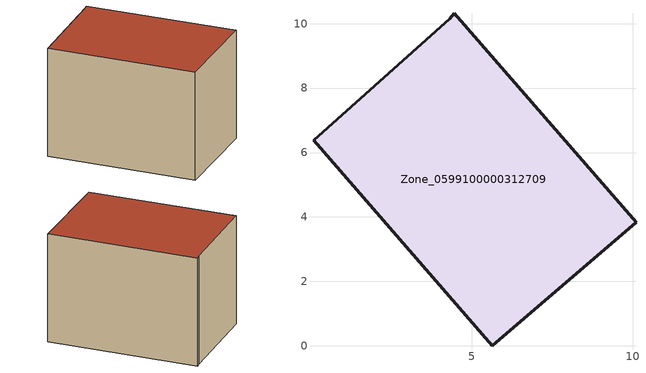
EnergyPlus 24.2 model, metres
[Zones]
Zone_0599100000312709
 floor ground (C_G): 4.32,10.15 4.45,10.33 10.1,3.84 5.64,0 0.09,6.38 z0
 wall outside (C_F): 5.64,0 10.1,3.84 4.45,10.33 4.32,10.15 0.09,6.38 5.64,0 z0:6.29
 roof outside (C_R): 4.45,10.33 4.32,10.15 0.09,6.38 5.64,0 10.1,3.84 z6.29
[BUILDING]
Pand.0599100000312709: North Axis=0; Terrain=City; Loads Convergence Tolerance Value=0.04; Temperature Convergence Tolerance Value=0.4; Solar Distribution=FullExterior; Maximum Number of Warmup Days=25; Minimum Number of Warmup Days=1
[Site:Location]
Rotterdam.The.Hague.AP_ZH_NLD Design_Conditions: Latitude=51.96; Longitude=4.45; Time Zone=1; Elevation=-4.5
[SITE:GROUNDTEMPERATURE:BUILDINGSURFACE]
18, 18, 18, 18, 18, 18, 18, 18, 18, 18, 18, 18
[MATERIAL] Thermal Absorptance=0.9; Solar Absorptance=0.7; Visible Absorptance=0.7
Name | Roughness | Thickness | Conductivity | Density | Specific Heat
G.TI.1946 | MediumSmooth | 0.15 | 1 | 540 | 1210
F.TI.1946 | Rough | 0.3 | 0.857143 | 1920 | 840
R.TI.1946 | MediumRough | 0.2 | 0.1 | 1500 | 1000
[CONSTRUCTION]
C_G: G.TI.1946
C_F: F.TI.1946
C_R: R.TI.1946
[ZONE]
Zone_0599100000312709: Type=1; Multiplier=1; Ceiling Height=Autocalculate; Volume=Autocalculate; Floor Area=autocalculate; Part of Total Floor Area=Yes
[ZONEINFILTRATION:DESIGNFLOWRATE]
Infil_Zone_0599100000312709: Zone or ZoneList or Space or SpaceList=Zone_0599100000312709; Schedule=AlwaysOn; Design Flow Rate Calculation Method=Flow/Area; Flow Rate per Floor Area=0.003; Constant Term Coefficient=1; Temperature Term Coefficient=0; Velocity Term Coefficient=0; Velocity Squared Term Coefficient=0
[HVACTEMPLATE:ZONE:IDEALLOADSAIRSYSTEM]
Zone_0599100000312709: Maximum Heating Supply Air Temperature=50; Minimum Cooling Supply Air Temperature=13; Maximum Heating Supply Air Humidity Ratio=0.0156; Minimum Cooling Supply Air Humidity Ratio=0.0077; Heating Limit=NoLimit; Cooling Limit=NoLimit; Dehumidification Control Type=ConstantSensibleHeatRatio; Cooling Sensible Heat Ratio=0.7; Dehumidification Setpoint=60; Humidification Control Type=None; Humidification Setpoint=30; Outdoor Air Method=None; Outdoor Air Flow Rate per Person=0.00944; Outdoor Air Flow Rate per Zone Floor Area=0; Outdoor Air Flow Rate per Zone=0; Demand Controlled Ventilation Type=None; Outdoor Air Economizer Type=NoEconomizer; Heat Recovery Type=None; Sensible Heat Recovery Effectiveness=0.7; Latent Heat Recovery Effectiveness=0.65
[ZONECONTROL:THERMOSTAT]
ThermostatControl_Zone_0599100000312709: Zone or ZoneList=Zone_0599100000312709; Control Type Schedule=DualSetpointControlType; Control 1=Thermostat_Zone_0599100000312709; Temperature Difference Between Cutout And Setpoint=0
[THERMOSTATSETPOINT:DUALSETPOINT]
Thermostat_Zone_0599100000312709: Heating Setpoint Temperature Schedule=HeatingSetpoint_Zone_0599100000312709; Cooling Setpoint Temperature Schedule=CoolingSetpoint_Zone_0599100000312709
[SCHEDULE:COMPACT]
HeatingSetpoint_Zone_0599100000312709: Through: 12/31, For: AllDays, Until: 24:00, 21
CoolingSetpoint_Zone_0599100000312709: Through: 12/31, For: AllDays, Until: 24:00, 24
DualSetpointControlType: Through: 12/31, For: AllDays, Until: 24:00, 4
AlwaysOn: Through: 12/31, For: AllDays, Until: 24:00, 1
